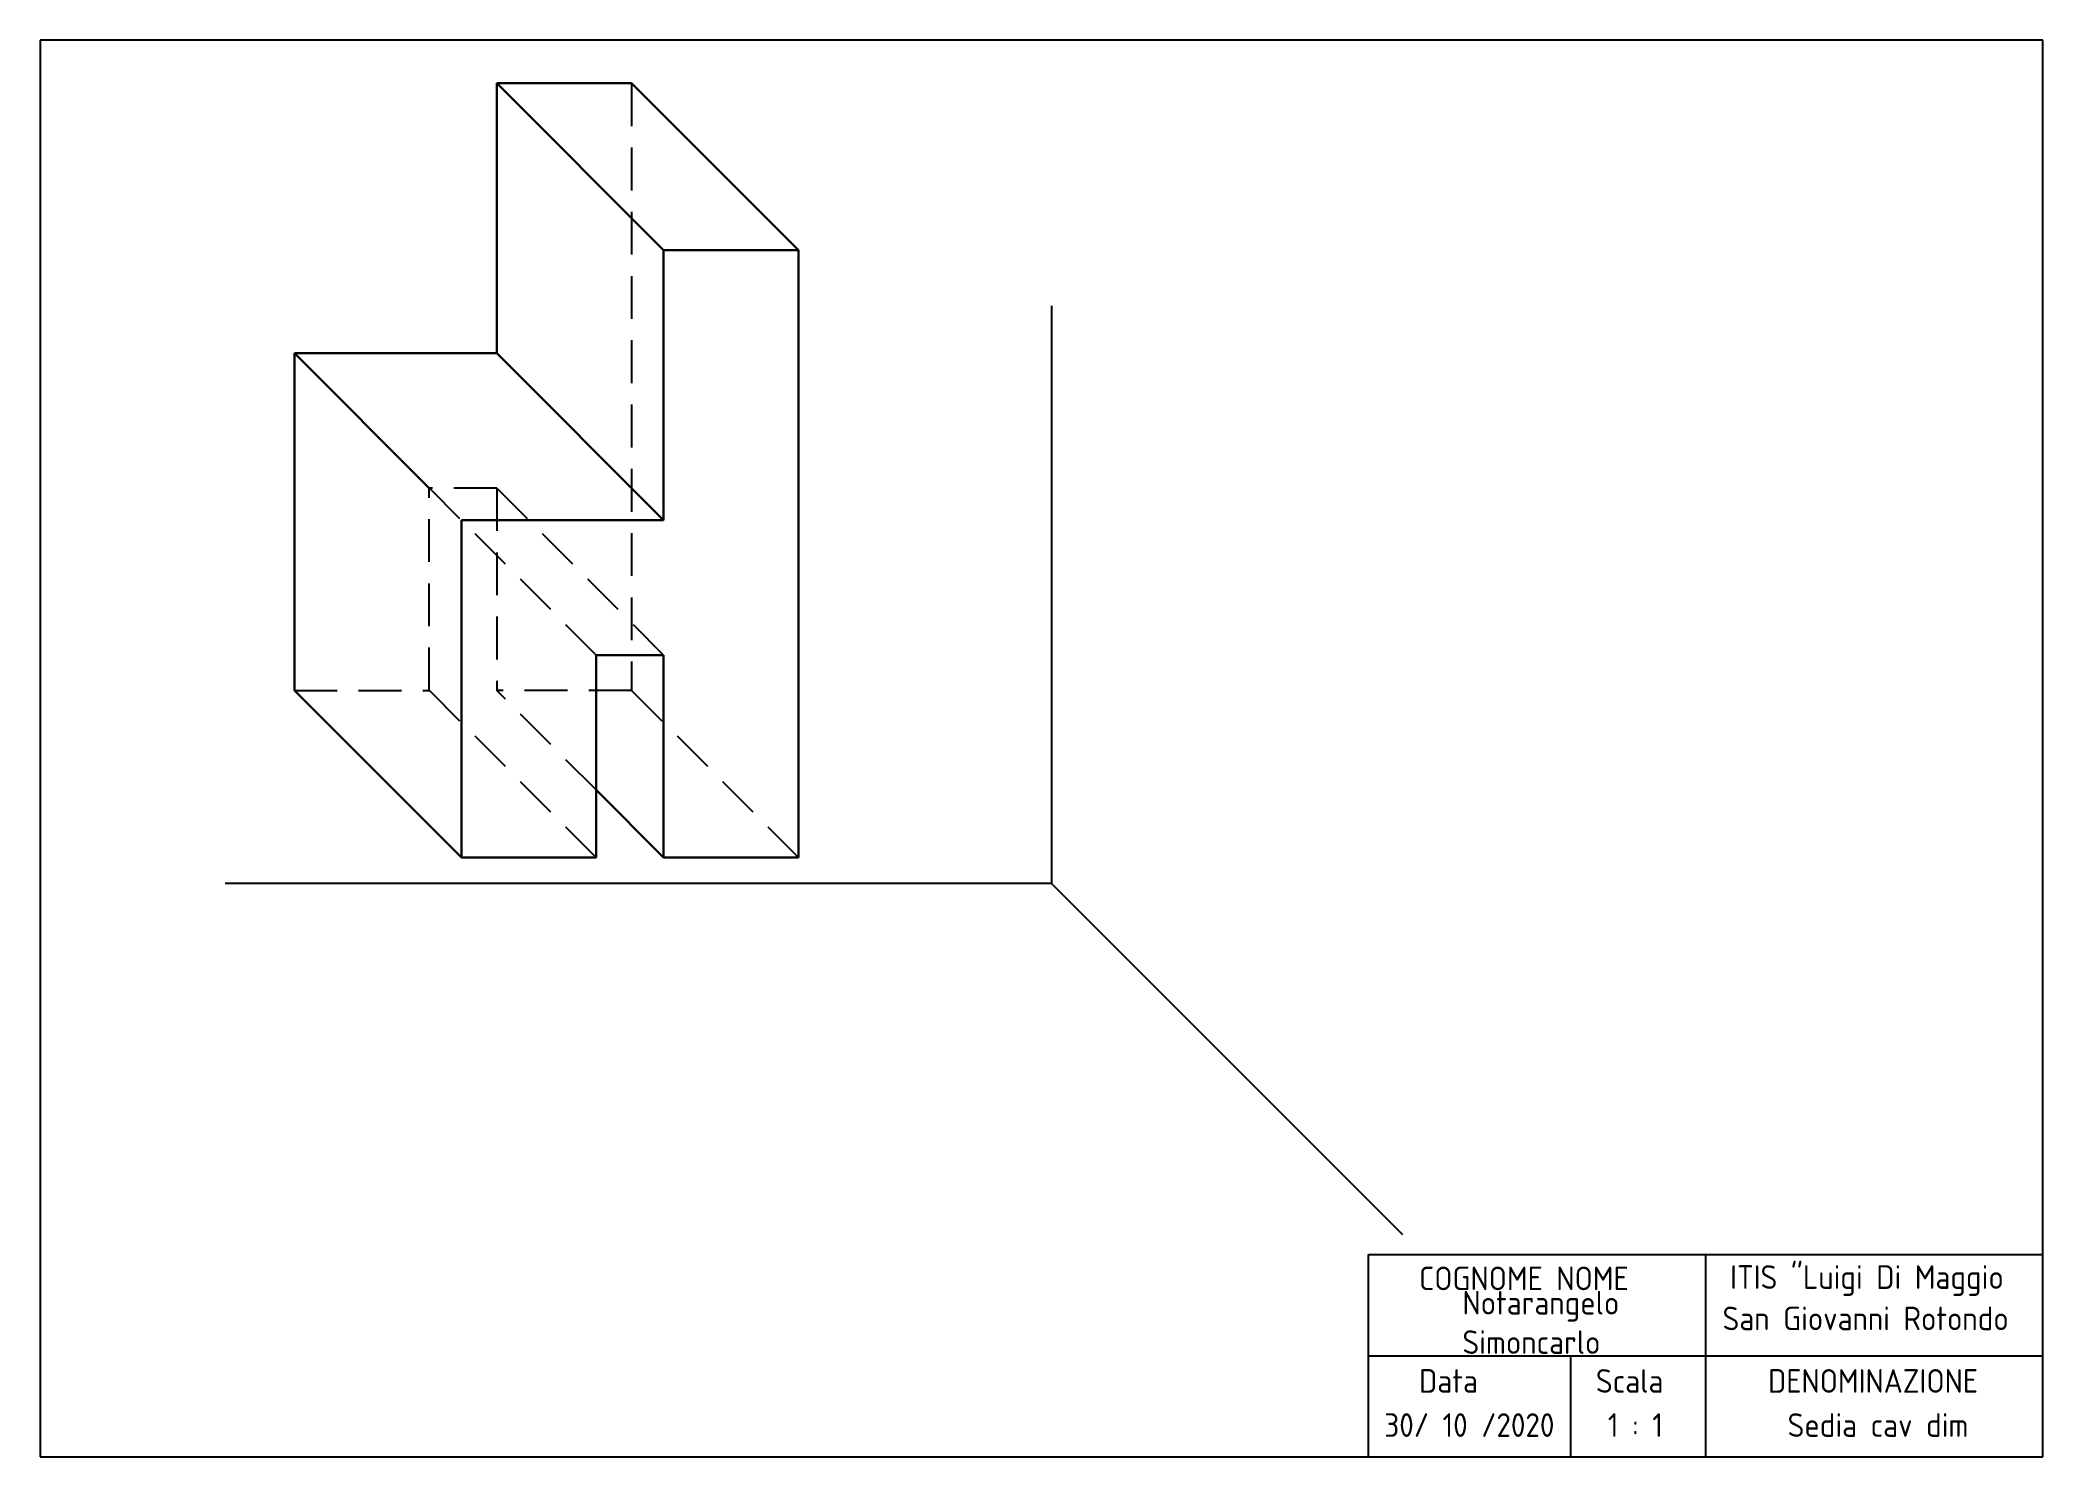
# Model space of a CAD drawing. Header units: millimetres. Extents: x 0 to 297, y 0 to 210.
import ezdxf

# ---------------------------------------------------------------- set-up
doc = ezdxf.new("R2010")
doc.units = ezdxf.units.MM
doc.linetypes.add('DASHED2', pattern=[9.525, 6.35, -3.175])
doc.layers.add('Costruzioni', color=6, linetype='Continuous')
doc.layers.add('Nascosti', color=4, linetype='DASHED2')
doc.layers.add('Spigoli', color=7, linetype='Continuous', lineweight=30)
doc.styles.get("Standard").update_dxf_attribs({"font": 'arial.ttf'})

msp = doc.modelspace()

# ---------------------------------------------------------------- linework, layer by layer
for p, q in [((297, 210), (0, 210)), ((0, 210), (0, 0)), ((297, 0), (297, 210)), ((197, 0), (197, 30)), ((197, 30), (297, 30)), ((247, 0), (247, 30)), ((197, 15), (297, 15)), ((227, 0), (227, 15)), ((0, 0), (297, 0))]:
    msp.add_line(p, q)
at = {"layer": 'Costruzioni'}
for p, q in [((150, 170.62), (150, 85)), ((150, 85), (27.46, 85)), ((150, 85), (202.02, 32.98))]:
    msp.add_line(p, q, dxfattribs=at)
at = {"layer": 'Nascosti'}
for p, q in [((87.72, 203.6), (87.72, 113.6)), ((82.47, 118.85), (57.72, 143.6)), ((57.72, 113.6), (57.72, 143.6)), ((67.72, 143.6), (57.72, 143.6)), ((92.47, 118.85), (67.72, 143.6)), ((67.72, 143.6), (67.72, 113.6)), ((37.72, 113.6), (57.72, 113.6)), ((82.47, 88.85), (57.72, 113.6)), ((82.47, 98.85), (67.72, 113.6)), ((87.72, 113.6), (67.72, 113.6)), ((112.47, 88.85), (87.72, 113.6))]:
    msp.add_line(p, q, dxfattribs=at)
at = {"layer": 'Spigoli'}
for p, q in [((92.47, 178.85), (67.72, 203.6)), ((87.72, 203.6), (67.72, 203.6)), ((67.72, 203.6), (67.72, 163.6)), ((112.47, 178.85), (87.72, 203.6)), ((92.47, 138.85), (92.47, 178.85)), ((112.47, 178.85), (92.47, 178.85)), ((112.47, 178.85), (112.47, 88.85)), ((57.72, 143.6), (37.72, 163.6)), ((67.72, 163.6), (37.72, 163.6)), ((37.72, 163.6), (37.72, 113.6)), ((92.47, 138.85), (67.72, 163.6)), ((62.47, 88.85), (62.47, 138.85)), ((62.47, 138.85), (92.47, 138.85)), ((82.47, 88.85), (82.47, 118.85)), ((82.47, 118.85), (92.47, 118.85)), ((92.47, 118.85), (92.47, 88.85)), ((62.47, 88.85), (37.72, 113.6)), ((92.47, 88.85), (82.47, 98.85)), ((62.47, 88.85), (82.47, 88.85)), ((92.47, 88.85), (112.47, 88.85))]:
    msp.add_line(p, q, dxfattribs=at)

# ---------------------------------------------------------------- texts
at = {"char_height": 3.5, "attachment_point": 1}
for s, insert, width in [('{\\Fisocp.shx;COGNOME NOME}', (204.48, 28.21), 40.9996), ('{\\Fisocp.shx;ITIS "Luigi Di Maggio}', (250.62, 28.41), 40.9996), ('{\\Fisocp.shx;Notarangelo Simoncarlo}', (210.92, 24.6), 40.9996), ('{\\Fisocp.shx;San Giovanni Rotondo}', (249.49, 22.28), 46.8035), ('{\\Fisocp.shx;Data}', (204.48, 13.01), 40.9996), ('{\\Fisocp.shx;Scala}', (230.71, 13.01), 17.2097), ('{\\Fisocp.shx;DENOMINAZIONE}', (256.23, 13.01), 28.0194), ('{\\Fisocp.shx;30/ 10 /2020}', (199.34, 6.47), 31.032), ('{\\Fisocp.shx;1 : 1}', (232.48, 6.47), 31.032), ('\\pxqc;{\\Fisocp.shx;Sedia cav dim}', (250.38, 6.47), 44.3226)]:
    msp.add_mtext(s, dxfattribs=dict(at, insert=insert, width=width))

doc.saveas('drawing.dxf')
